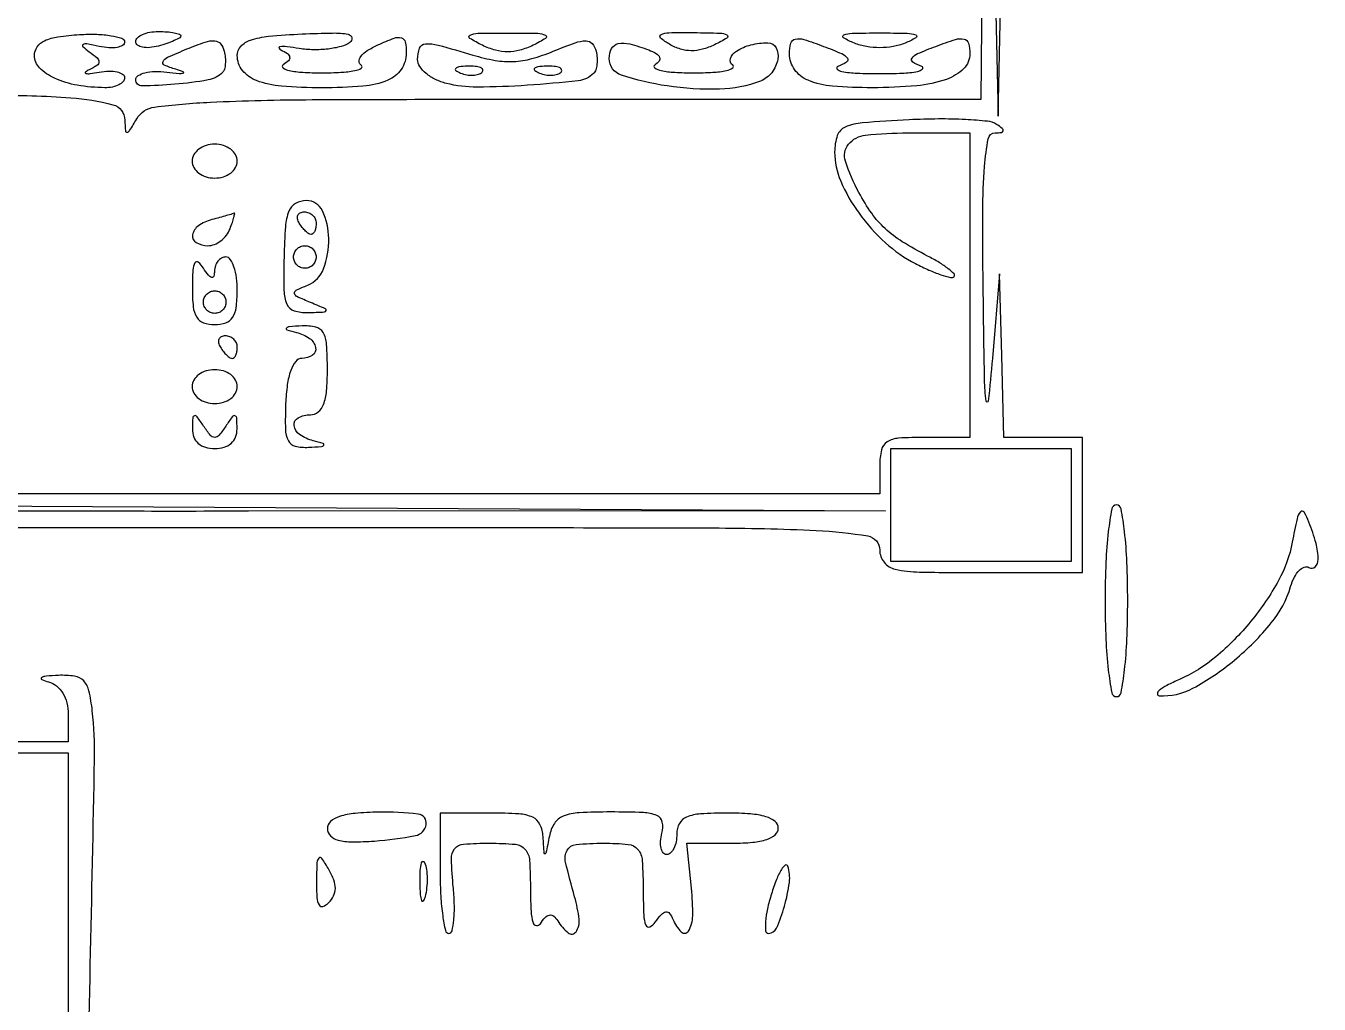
# Model space of a CAD drawing. Extents: x 23 to 255, y 40 to 184.
# Drawn here: x 110.85 to 120.55, y 144.3 to 151.65 of the extents above; entities that cross this region are included whole.
import ezdxf

# ---------------------------------------------------------------- set-up
doc = ezdxf.new("R2010")
doc.units = 0
doc.header["$MEASUREMENT"] = 0

msp = doc.modelspace()

# ---------------------------------------------------------------- linework, layer by layer
for points in [[(207.919475, 175.632891, 0.000007), (191.762556, 175.634099, 0.00002), (173.0434, 175.634494, 0.000013), (151.49745, 175.633531), (95.9364, 175.6296)], [(110.597034, 151.122707, -0.021814), (111.183569, 151.106657, -0.047151), (111.499907, 151.053914, -0.334978), (111.589973, 150.939031, 0.012016), (111.593405, 150.858246, 0.422774), (111.606418, 150.847188, 0.234723), (111.62584, 150.859277, 0.006388), (111.678776, 150.94755, -0.233083), (111.812865, 151.036438, -0.02034), (112.231805, 151.072865, -0.010546), (112.995232, 151.091928, -0.000968), (114.891004, 151.0956), (118.017, 151.0956), (118.035794, 153.02025)], [(118.10006, 152.9568), (118.145533, 150.9687), (118.187017, 152.9568, 0.002721)], [(109.98, 147.8808), (113.6178, 147.8808, -0.000637), (116.00076, 147.877765, -0.010983), (116.779725, 147.858666, -0.030152), (117.166283, 147.817238, -0.36609), (117.2556, 147.7116, 0.17273), (117.288273, 147.619843, 0.168559), (117.371925, 147.56825, 0.050222), (117.554478, 147.546551, 0.004487), (118.017, 147.5424), (118.7784, 147.5424), (118.7784, 148.05), (118.7784, 148.5576), (118.4823, 148.5576), (118.1862, 148.5576), (118.170959, 149.17095), (118.155717, 149.7843), (118.1016, 149.1498, -0.00562), (118.070568, 148.828634, -0.887561), (118.054254, 148.828447, -0.02852), (118.042396, 148.989702, -0.00082), (118.032241, 149.67855, -0.004133), (118.029457, 150.254323, -0.018535), (118.043104, 150.591109, -0.025244), (118.069775, 150.79827, -0.35938), (118.12275, 150.843095, 0.027618), (118.170217, 150.846303, 0.340416), (118.182318, 150.858247, 0.269493), (118.175013, 150.875975, 0.021017), (118.131411, 150.906545, 0.118016), (118.065351, 150.929505, 0.012016), (117.898764, 150.942109, 0.01449), (117.696765, 150.946656, 0.011069), (117.475761, 150.940331, 0.006787), (117.126635, 150.917845, 0.082449), (116.996802, 150.88574, 0.211829), (116.937438, 150.821551, 0.082406), (116.9172, 150.699591, 0.102528), (116.962608, 150.480476, 0.054521), (117.100268, 150.238713, 0.052134), (117.29786, 150.018241, 0.064753), (117.523932, 149.861385, 0.015083), (117.624131, 149.813343, 0.02293), (117.714099, 149.778337, 0.019313), (117.787424, 149.756727, 0.264249), (117.813234, 149.763834, 0.412175), (117.813305, 149.784052, 0.032745), (117.769163, 149.82331, 0.029619), (117.701751, 149.869648, 0.016661), (117.615023, 149.918123, -0.020117), (117.425251, 150.025918, -0.047211), (117.295694, 150.124645, -0.05261), (117.195411, 150.238946, -0.03092), (117.099761, 150.393834, -0.042284), (116.997862, 150.630301, -0.25779), (117.021131, 150.756572, -0.197939), (117.149451, 150.825536, -0.025585), (117.4671, 150.8418), (117.9324, 150.8418), (117.9324, 149.6997), (117.9324, 148.5576), (117.594, 148.5576, 0.016149), (117.397597, 148.551255, 0.124134), (117.31059, 148.523231, 0.201266), (117.268439, 148.463556, 0.05449), (117.2556, 148.3461), (117.2556, 148.1346), (113.199471, 148.1346), (109.143342, 148.1346)], [(111.293549, 143.018746, 0.000578), (111.330659, 144.598245, 0.000942), (111.362216, 146.1411, 0.032188), (111.345494, 146.50605, 0.02731), (111.320561, 146.656023, 0.136897), (111.28077, 146.730362, 0.167813), (111.212934, 146.765223, 0.046556), (111.091694, 146.771186, 0.009827), (110.998059, 146.765227, 0.122803), (110.964671, 146.753881, 0.601915), (110.965858, 146.739919, 0.036693), (111.01635, 146.722683, -0.105067), (111.076665, 146.692425, -0.087989), (111.124012, 146.638543, -0.077706), (111.154178, 146.565219, -0.058868), (111.1644, 146.478697), (111.1644, 146.2734), (109.3032, 146.2734, -0.001378)]]:
    msp.add_lwpolyline(points, format="xyb")
for points in [[(111.5874, 151.524581, -0.265935), (111.572892, 151.499233, -0.09008), (111.531485, 151.48405, -0.061056), (111.469996, 151.480985, -0.035917), (111.39705, 151.491559, 0.009342), (111.305143, 151.509909, 0.168565), (111.275928, 151.505326, 0.523522), (111.274078, 151.489533, 0.026628), (111.322023, 151.45158, -0.024884), (111.38147, 151.404857, -0.217045), (111.395045, 151.375057, -0.25585), (111.38048, 151.348456, -0.033681), (111.322023, 151.316403, 0.061434), (111.294225, 151.299094, 0.62155), (111.296491, 151.289008, 0.093167), (111.328909, 151.287331, 0.012339), (111.39705, 151.298242, -0.037357), (111.469982, 151.306206, -0.062096), (111.531485, 151.30066, -0.089981), (111.572914, 151.283463, -0.254775), (111.5874, 151.25688, -0.186378), (111.57613, 151.227697, -0.090753), (111.54391, 151.203064, -0.07019), (111.496004, 151.186571, -0.049846), (111.43935, 151.181355, -0.040885), (111.23259, 151.199915, -0.064411), (111.062576, 151.252487, -0.086951), (110.94983, 151.329954, -0.202319), (110.911038, 151.422717, -0.153868), (110.93178, 151.487801, -0.131142), (110.987277, 151.534181, -0.073544), (111.087796, 151.564016, -0.021233), (111.249438, 151.580111, -0.020793), (111.378987, 151.582081, -0.034132), (111.488124, 151.571724, -0.038143), (111.567175, 151.552454, -0.324591)], [(112.0104, 151.570767, -0.269386), (112.001698, 151.555787, -0.023188), (111.960698, 151.534864, -0.025621), (111.906036, 151.513394, -0.016817), (111.8412, 151.494087, -0.040966), (111.776369, 151.482699, -0.070464), (111.721703, 151.485363, -0.106581), (111.685328, 151.500817, -0.24384), (111.672, 151.52652, -0.206609), (111.684653, 151.555833, -0.082769), (111.721703, 151.580675, -0.063112), (111.776427, 151.59757, -0.043375), (111.8412, 151.6032, -0.018041), (111.906058, 151.600859, -0.029316), (111.960698, 151.593673, -0.029396), (112.001132, 151.583427, -0.326917)], [(112.324461, 151.296861, -0.153386), (112.214589, 151.239521, -0.023183), (111.965597, 151.206906, -0.019168), (111.718685, 151.19565, -0.416331), (111.672, 151.241999, -0.263164), (111.689035, 151.272123, -0.076049), (111.740341, 151.293193, -0.055037), (111.815511, 151.30286, -0.033945), (111.90465, 151.298407, 0.005937), (111.99775, 151.28851, 0.101255), (112.028184, 151.291803, 0.712292), (112.028394, 151.300804, 0.017401), (111.971438, 151.319772, -0.030448), (111.885761, 151.350809, -0.443257), (111.876516, 151.377985, -0.161687), (111.910838, 151.409554, -0.007727), (112.056038, 151.472246, -0.015379), (112.191738, 151.523538, -0.097507), (112.264483, 151.533509, -0.210925), (112.307909, 151.511235, -0.112117), (112.335128, 151.455991, -0.035384), (112.343185, 151.407234, -0.040013), (112.343804, 151.359815, -0.04389), (112.337625, 151.320182, -0.136594)], [(113.2794, 151.520936, -0.085208), (113.212908, 151.49052, -0.035043), (113.115223, 151.471839, -0.033388), (113.005185, 151.466094, -0.036555), (112.8987, 151.475454, 0.010843), (112.807438, 151.488229, 0.048107), (112.75333, 151.489378, 0.500041), (112.746869, 151.479265, 0.200537), (112.760223, 151.465063, -0.041537), (112.810041, 151.43763, -0.209577), (112.826821, 151.411523, -0.243787), (112.817794, 151.384299, -0.054755), (112.778044, 151.353259, 0.536298), (112.777305, 151.330656, 0.10387), (112.82297, 151.310701, 0.036747), (112.925543, 151.297133, 0.014514), (113.0679, 151.293, 0.013466), (113.210674, 151.296846, 0.032992), (113.314937, 151.309399, 0.084671), (113.364613, 151.327799, 0.567381), (113.364928, 151.348827, -0.25326), (113.347726, 151.378791, -0.177717), (113.360472, 151.416405, -0.083812), (113.409081, 151.459477, -0.032593), (113.488499, 151.502113, -0.015994), (113.611149, 151.553325, -0.16159), (113.665696, 151.55568, -0.282077), (113.694298, 151.524585, -0.048487), (113.7024, 151.441238, -0.152027), (113.664387, 151.319107, -0.145261), (113.563189, 151.237472, -0.077506), (113.376663, 151.192695, -0.020226), (113.0679, 151.1802, -0.020065), (112.765686, 151.192333, -0.071216), (112.576997, 151.235011, -0.133143), (112.472582, 151.311039, -0.170809), (112.4334, 151.42239, -0.186867), (112.460258, 151.491744, -0.128134), (112.531773, 151.53829, -0.057418), (112.669166, 151.567198, -0.011435), (112.91985, 151.584725, -0.00771), (113.14922, 151.591955, -0.047956), (113.266365, 151.582593, -0.305997), (113.293585, 151.556227, -0.303644)], [(115.107639, 151.288239, -0.170546), (114.993103, 151.233256, -0.010604), (114.612642, 151.199494, -0.015686), (114.233397, 151.185862, -0.062698), (114.003088, 151.213789, -0.051398), (113.920433, 151.24383, -0.060553), (113.850476, 151.288896, -0.070773), (113.802925, 151.341366, -0.149842), (113.787, 151.393312, -0.091498), (113.802546, 151.477552, -0.289433), (113.846461, 151.510409, -0.086965), (113.940447, 151.50149, -0.005748), (114.202754, 151.426176, 0.029406), (114.369866, 151.386642, 0.055281), (114.508144, 151.377911, 0.05568), (114.644316, 151.399696, 0.030271), (114.804769, 151.454729, -0.011027), (114.97027, 151.518708, -0.085984), (115.051391, 151.533074, -0.217083), (115.097902, 151.512091, -0.12181), (115.126928, 151.455932, -0.042871), (115.134336, 151.406562, -0.04447), (115.133071, 151.357265, -0.04865), (115.124009, 151.315109, -0.119673)], [(114.65415, 151.499946, -0.045146), (114.55524, 151.462813, -0.067329), (114.4638, 151.450444, -0.067329), (114.37236, 151.462813, -0.045146), (114.27345, 151.499946, -0.026037), (114.179328, 151.551541, -0.592222), (114.180606, 151.576073, -0.108652), (114.238879, 151.589897, -0.004116), (114.4638, 151.591748, -0.004116), (114.688721, 151.589897, -0.108652), (114.746994, 151.576073, -0.592222), (114.748272, 151.551541, -0.026037)], [(116.016424, 151.503816, -0.045829), (115.924921, 151.469461, -0.069335), (115.840691, 151.458523, -0.072801), (115.759719, 151.471147, -0.056676), (115.678024, 151.50697, -0.044878), (115.611061, 151.554388, -0.541431), (115.614389, 151.580337, -0.109176), (115.673146, 151.594298, -0.006277), (115.8597, 151.594902, -0.004544), (116.05847, 151.591243, -0.125395), (116.108226, 151.577098, -0.57019), (116.108411, 151.553655, -0.022881)], [(116.940403, 151.341187, 0.548163), (116.935908, 151.321234, 0.156087), (116.971075, 151.302931, 0.031898), (117.086217, 151.290632, 0.010661), (117.2556, 151.28702, 0.010661), (117.424983, 151.290632, 0.031898), (117.540125, 151.302931, 0.156087), (117.575292, 151.321234, 0.548163), (117.570797, 151.341187, -0.053685), (117.504394, 151.373558, -0.4292), (117.498359, 151.403468, -0.140052), (117.539829, 151.437054, -0.010383), (117.676547, 151.491929, -0.013093), (117.824341, 151.543336, -0.131203), (117.889085, 151.546422, -0.280562), (117.921987, 151.51513, -0.065946), (117.9324, 151.436518, -0.201527), (117.885147, 151.324043, -0.110571), (117.756028, 151.243971, -0.062226), (117.533065, 151.196318, -0.02075), (117.199069, 151.181355, -0.021307), (116.901568, 151.193063, -0.076953), (116.7177, 151.237191, -0.141479), (116.616712, 151.317239, -0.156116), (116.5788, 151.435703, -0.065005), (116.589146, 151.514942, -0.280752), (116.621997, 151.5464, -0.131988), (116.686641, 151.543415, -0.013083), (116.834653, 151.491929, -0.010383), (116.971371, 151.437054, -0.140052), (117.012841, 151.403468, -0.4292), (117.006806, 151.373558, -0.053685)], [(117.44595, 151.515964, -0.052775), (117.355778, 151.490353, -0.042847), (117.2556, 151.481752, -0.042847), (117.155422, 151.490353, -0.052775), (117.06525, 151.515964, -0.035091), (116.983993, 151.55545, -0.625875), (116.985553, 151.577649, -0.091005), (117.048688, 151.590492, -0.004792), (117.2556, 151.592475, -0.004792), (117.462512, 151.590492, -0.091005), (117.525647, 151.577649, -0.625875), (117.527207, 151.55545, -0.035091)], [(115.521474, 151.464527, -0.038521), (115.57891, 151.437247, -0.167542), (115.603351, 151.409289, -0.266272), (115.599505, 151.380775, -0.090917), (115.567365, 151.351727, 0.547297), (115.567019, 151.329668, 0.096979), (115.614042, 151.310251, 0.035426), (115.7172, 151.297034, 0.014152), (115.8597, 151.293, 0.014152), (116.0022, 151.297034, 0.035426), (116.105358, 151.310251, 0.096979), (116.152381, 151.329668, 0.547297), (116.152035, 151.351727, -0.358525), (116.135367, 151.400592, -0.163474), (116.181004, 151.456585, -0.079431), (116.289171, 151.50287, -0.061527), (116.416519, 151.5186, -0.277303), (116.478158, 151.481567, -0.172147), (116.490972, 151.395513, -0.11735), (116.444954, 151.29431, -0.136843), (116.360381, 151.231551, -0.085323), (116.053221, 151.17051, -0.043679), (115.659909, 151.194674, -0.041741), (115.316395, 151.275867, -0.32454), (115.2252, 151.401567, -0.123253), (115.243676, 151.47538, -0.221223), (115.292596, 151.512171, -0.117244), (115.380254, 151.510064, -0.027245)], [(114.109538, 151.291609, 0.051402), (114.155803, 151.278408, 0.05415), (114.202972, 151.275242, 0.060344), (114.244029, 151.281939, 0.126455), (114.271688, 151.298288, 0.296942), (114.275597, 151.316803, 0.208169), (114.260154, 151.332424, 0.077125), (114.219547, 151.341791, 0.028489), (114.16065, 151.342721, 0.018894), (114.097511, 151.337726, 0.168741), (114.072828, 151.32577, 0.470617), (114.074287, 151.310352, 0.054073)], [(114.701738, 151.291609, 0.051402), (114.748003, 151.278408, 0.05415), (114.795172, 151.275242, 0.060344), (114.836229, 151.281939, 0.126455), (114.863888, 151.298288, 0.296942), (114.867797, 151.316803, 0.208169), (114.852354, 151.332424, 0.077125), (114.811747, 151.341791, 0.028489), (114.75285, 151.342721, 0.018894), (114.689711, 151.337726, 0.168741), (114.665028, 151.32577, 0.470617), (114.666487, 151.310352, 0.054073)], [(112.095, 150.6303, 0.130775), (112.107961, 150.581591, 0.10214), (112.14435, 150.540413, 0.08892), (112.199108, 150.512864, 0.072314), (112.2642, 150.5034, 0.072314), (112.329292, 150.512864, 0.08892), (112.38405, 150.540413, 0.10214), (112.420439, 150.581591, 0.130775), (112.4334, 150.6303, 0.130775), (112.420439, 150.679009, 0.10214), (112.38405, 150.720187, 0.08892), (112.329292, 150.747736, 0.072314), (112.2642, 150.7572, 0.072314), (112.199108, 150.747736, 0.08892), (112.14435, 150.720187, 0.10214), (112.107961, 150.679009, 0.130775)], [(112.784376, 149.9112, 0.010123), (112.783803, 149.659999, 0.09732), (112.80619, 149.555983, 0.22122), (112.860082, 149.507818, 0.081529), (112.963673, 149.494146, 0.003176), (113.088881, 149.498885, 0.329266), (113.101559, 149.509145, 0.370971), (113.094811, 149.522897, 0.003504), (112.9833, 149.569666, -0.010356), (112.881678, 149.613934, -0.249487), (112.863513, 149.637815, -0.332057), (112.875688, 149.661204, -0.015532), (112.96215, 149.699671, 0.210049), (113.081223, 149.822671, 0.093019), (113.120169, 150.050108, 0.105255), (113.072601, 150.257322, 0.29173), (112.952053, 150.3342, 0.131061), (112.871421, 150.312695, 0.16963), (112.82166, 150.255205, 0.076314), (112.795281, 150.139988, 0.012553)], [(112.24305, 150.191283, 0.086905), (112.141818, 150.14498, 0.206657), (112.098678, 150.076302, 0.309858), (112.126219, 150.018946, 0.131291), (112.212849, 149.9958, 0.096313), (112.26154, 150.005267, 0.06686), (112.310384, 150.033077, 0.064359), (112.35197, 150.074188, 0.074185), (112.379394, 150.1227, 0.009511), (112.396783, 150.170729, 0.018984), (112.408352, 150.20944, 0.021827), (112.414095, 150.236546, 0.621315), (112.409595, 150.239786, -0.048578), (112.396477, 150.234382, -0.002572), (112.353043, 150.22149, -0.004027), (112.30111, 150.206818, -0.002919)], [(113.0256, 150.165, -0.042167), (113.022864, 150.132611, -0.061769), (113.014641, 150.105251, -0.081139), (113.002559, 150.086699, -0.210953), (112.988293, 150.0804, -0.151918), (112.970465, 150.085945, -0.038439), (112.946586, 150.105251, -0.035638), (112.921457, 150.132617, -0.029505), (112.8987, 150.165, -0.082592), (112.885459, 150.197326, -0.161196), (112.888091, 150.224749, -0.182303), (112.905979, 150.242977, -0.108972), (112.936007, 150.2496, -0.093332), (112.970207, 150.24316, -0.09642), (112.999282, 150.224749, -0.099167), (113.018742, 150.19728, -0.105053)], [(113.0256, 149.9112, -0.099038), (113.019141, 149.878913, -0.097945), (113.000749, 149.851451, -0.097945), (112.973287, 149.833059, -0.099038), (112.941, 149.8266, -0.099038), (112.908713, 149.833059, -0.097945), (112.881251, 149.851451, -0.097945), (112.862859, 149.878913, -0.099038), (112.8564, 149.9112, -0.099038), (112.862859, 149.943487, -0.097945), (112.881251, 149.970949, -0.097945), (112.908713, 149.989341, -0.099038), (112.941, 149.9958, -0.099038), (112.973287, 149.989341, -0.097945), (113.000749, 149.970949, -0.097945), (113.019141, 149.943487, -0.099038)], [(112.096295, 149.67855, 0.025906), (112.102935, 149.537656, 0.11281), (112.129327, 149.458957, 0.173567), (112.180364, 149.417782, 0.083983), (112.2642, 149.4036, 0.081208), (112.346712, 149.41709, 0.166173), (112.39815, 149.456475, 0.116834), (112.425595, 149.530422, 0.030703), (112.4334, 149.6574, 0.031626), (112.427244, 149.754627, 0.048861), (112.408549, 149.836646, 0.06271), (112.381309, 149.893471, 0.254951), (112.3488, 149.9112, 0.123684), (112.316433, 149.903069, 0.099425), (112.288671, 149.880136, 0.089546), (112.26978, 149.845847, 0.07833), (112.262905, 149.80545, -0.066727), (112.257265, 149.766964, -0.405416), (112.241431, 149.757862, -0.167501), (112.216844, 149.773991, -0.021149), (112.1796, 149.8266, 0.07201), (112.140487, 149.871421, 0.473162), (112.11498, 149.866927, 0.116665), (112.099876, 149.81445, 0.010814)], [(112.3488, 149.5728, -0.099038), (112.342341, 149.540513, -0.097945), (112.323949, 149.513051, -0.097945), (112.296487, 149.494659, -0.099038), (112.2642, 149.4882, -0.099038), (112.231913, 149.494659, -0.097945), (112.204451, 149.513051, -0.097945), (112.186059, 149.540513, -0.099038), (112.1796, 149.5728, -0.099038), (112.186059, 149.605087, -0.097945), (112.204451, 149.632549, -0.097945), (112.231913, 149.650941, -0.099038), (112.2642, 149.6574, -0.099038), (112.296487, 149.650941, -0.097945), (112.323949, 149.632549, -0.097945), (112.342341, 149.605087, -0.099038)], [(112.87755, 149.345283, -0.088398), (112.976615, 149.299616, -0.192069), (113.021958, 149.230858, -0.308203), (112.998159, 149.173685, -0.145619), (112.917884, 149.1498, 0.23353), (112.872115, 149.12719, 0.077532), (112.835323, 149.05958, 0.051902), (112.809283, 148.953126, 0.024182), (112.796803, 148.8114, 0.014836), (112.794911, 148.618568, 0.115606), (112.817004, 148.532064, 0.218126), (112.868941, 148.491669, 0.07128), (112.967968, 148.482814, 0.005074), (113.065166, 148.488973, 0.216409), (113.082927, 148.498668, 0.521583), (113.079108, 148.510324, 0.009252), (113.00445, 148.531317, -0.085659), (112.901323, 148.578179, -0.219845), (112.860145, 148.646783, -0.309409), (112.890996, 148.704295, -0.12015), (112.9833, 148.7268, 0.176579), (113.041238, 148.74792, 0.128937), (113.081119, 148.80435, 0.069535), (113.103721, 148.90546, 0.020272), (113.1102, 149.0652, 0.015749), (113.104153, 149.257127, 0.116033), (113.077766, 149.344268, 0.208528), (113.022516, 149.38494, 0.068838), (112.91985, 149.393786, 0.005718), (112.823212, 149.387695, 0.197309), (112.803205, 149.377683, 0.541772), (112.80663, 149.365584, 0.01159)], [(112.3065, 149.2344, 0.029505), (112.329257, 149.202017, 0.035638), (112.354386, 149.174651, 0.038439), (112.378265, 149.155345, 0.151918), (112.396093, 149.1498, 0.210953), (112.410359, 149.156099, 0.081139), (112.422441, 149.174651, 0.061769), (112.430664, 149.202011, 0.042167), (112.4334, 149.2344, 0.105053), (112.426542, 149.26668, 0.099167), (112.407082, 149.294149, 0.09642), (112.378007, 149.31256, 0.093332), (112.343807, 149.319, 0.108972), (112.313779, 149.312377, 0.182303), (112.295891, 149.294149, 0.161196), (112.293259, 149.266726, 0.082592)], [(113.177848, 148.028829), (117.2979, 148.006053), (112.518, 148.002536, -0.000564), (110.72535, 148.003239, -0.001161), (109.322367, 148.008629, -0.001201), (108.351656, 148.016944, -0.971153), (108.35145, 148.028216), (108.9648, 148.057413), (108.980797, 148.540156), (108.996793, 149.0229), (109.027294, 148.537252), (109.057796, 148.051605)], [(112.095, 148.9383, 0.130775), (112.107961, 148.889591, 0.10214), (112.14435, 148.848412, 0.08892), (112.199108, 148.820864, 0.072314), (112.2642, 148.8114, 0.072314), (112.329292, 148.820864, 0.08892), (112.38405, 148.848412, 0.10214), (112.420439, 148.889591, 0.130775), (112.4334, 148.9383, 0.130775), (112.420439, 148.987009, 0.10214), (112.38405, 149.028188, 0.08892), (112.329292, 149.055736, 0.072314), (112.2642, 149.0652, 0.072314), (112.199108, 149.055736, 0.08892), (112.14435, 149.028188, 0.10214), (112.107961, 148.987009, 0.130775)], [(112.096295, 148.62105, 0.095184), (112.107526, 148.559697, 0.119898), (112.140482, 148.512494, 0.110073), (112.193956, 148.483046, 0.071148), (112.2642, 148.473, 0.071148), (112.334444, 148.483046, 0.110073), (112.387918, 148.512494, 0.119898), (112.420874, 148.559697, 0.095184), (112.432105, 148.62105, 0.012169), (112.429362, 148.703918, 0.328172), (112.416132, 148.719894, 0.306546), (112.395983, 148.712541, 0.011267), (112.347505, 148.6422, -0.02521), (112.297114, 148.573278, -0.226004), (112.2642, 148.5576, -0.226004), (112.231286, 148.573278, -0.02521), (112.180895, 148.6422, 0.011267), (112.132417, 148.712541, 0.306546), (112.112268, 148.719894, 0.328172), (112.099038, 148.703918, 0.012169)], [(118.9476, 147.3309, 0.009838), (118.953292, 147.04166, 0.019442), (118.971238, 146.812725, 0.015687), (118.996884, 146.641274, 0.362465), (119.0322, 146.6118, 0.362465), (119.067516, 146.641274, 0.015687), (119.093162, 146.812725, 0.019442), (119.111108, 147.04166, 0.009838), (119.1168, 147.3309, 0.009838), (119.111108, 147.62014, 0.019442), (119.093162, 147.849075, 0.015687), (119.067516, 148.020526, 0.362465), (119.0322, 148.05, 0.362465), (118.996884, 148.020526, 0.015687), (118.971238, 147.849075, 0.019442), (118.953292, 147.62014, 0.009838)], [(120.352446, 147.771831, -0.079685), (120.248859, 147.483117, -0.046055), (120.041389, 147.176947, -0.045723), (119.778136, 146.910296, -0.071853), (119.505325, 146.740407, 0.016233), (119.41178, 146.695683, 0.049484), (119.352851, 146.657299, 0.213686), (119.340586, 146.633365, 0.411235), (119.353651, 146.618701, 0.140998), (119.606558, 146.674583, 0.04892), (119.918873, 146.886136, 0.048783), (120.194773, 147.164937, 0.097345), (120.339867, 147.437878, -0.043168), (120.367839, 147.507747, -0.073962), (120.403973, 147.558928, -0.111425), (120.442014, 147.584204, -0.233643), (120.476491, 147.580936, 0.346031), (120.523206, 147.586223, 0.19976), (120.546354, 147.641355, 0.067503), (120.530379, 147.762017, 0.026489), (120.477572, 147.92169, 0.044556), (120.440695, 147.99586, 0.512828), (120.413159, 147.997863, 0.120999), (120.387643, 147.945692, 0.00715)], [(113.1102, 145.620636, 0.199323), (113.132129, 145.567813, 0.132752), (113.189773, 145.534819, 0.065316), (113.29423, 145.521646, 0.017145), (113.463175, 145.528286, 0.028713), (113.770333, 145.568748, 0.31883), (113.851358, 145.653126, 0.425046), (113.791722, 145.730609, 0.03154), (113.495425, 145.744825, 0.017676), (113.317499, 145.735838, 0.056572), (113.201224, 145.712409, 0.103539), (113.134359, 145.674284, 0.214777)], [(113.9562, 145.2864, 0.013676), (113.960932, 145.113421, 0.022469), (113.975495, 144.96774, 0.018482), (113.996012, 144.855959, 0.351576), (114.021886, 144.8352, 0.349806), (114.045683, 144.85417, 0.031602), (114.058796, 144.934605, 0.030261), (114.062941, 145.043863, 0.018125), (114.0553, 145.1736, -0.013558), (114.0403, 145.393968, -0.181756), (114.065264, 145.469621, -0.207674), (114.132383, 145.504815, -0.018357), (114.328014, 145.512, -0.021723), (114.520691, 145.503625, -0.197082), (114.594, 145.465826, -0.163086), (114.627069, 145.383568, -0.013829), (114.634295, 145.15245, 0.012832), (114.63874, 145.000631, 0.05976), (114.653905, 144.91451, 0.297172), (114.678694, 144.893656, 0.289636), (114.70832, 144.907682, -0.045108), (114.744779, 144.955153, -0.167837), (114.777504, 144.97274, -0.218762), (114.808435, 144.964173, -0.079241), (114.838918, 144.928832, 0.083404), (114.917939, 144.838734, 0.435904), (114.976106, 144.846798, 0.185065), (114.999679, 144.941121, 0.039574), (114.965494, 145.109591, -0.011808), (114.897656, 145.369105, -0.183882), (114.909512, 145.458648, -0.251323), (114.976209, 145.502634, -0.022645), (115.1829, 145.512, -0.023465), (115.368315, 145.503294, -0.199039), (115.440525, 145.465075, -0.159399), (115.473124, 145.38224, -0.013798), (115.480295, 145.15245, 0.009113), (115.484233, 144.972087, 0.08343), (115.500262, 144.895584, 0.438673), (115.529535, 144.884196, 0.125519), (115.571336, 144.9198, -0.02856), (115.617584, 144.977858, -0.172412), (115.650881, 144.996029, -0.274217), (115.678638, 144.985034, -0.068328), (115.703991, 144.94095, 0.096648), (115.766103, 144.845766, 0.493224), (115.81964, 144.85203, 0.132059), (115.851817, 144.965946, 0.028096), (115.84278, 145.1736), (115.80894, 145.512), (116.15157, 145.512, 0.021474), (116.303358, 145.518522, 0.058105), (116.408807, 145.540113, 0.098785), (116.471723, 145.575718, 0.218085), (116.4942, 145.6248, 0.229515), (116.469986, 145.674772, 0.095365), (116.401669, 145.710183, 0.053902), (116.285613, 145.731345, 0.018166), (116.1135, 145.7376, 0.014648), (115.911105, 145.731669, 0.082257), (115.805864, 145.707833, 0.172939), (115.752604, 145.660231, 0.125386), (115.7328, 145.5825, -0.047469), (115.727152, 145.52314, -0.067456), (115.710275, 145.472961, -0.087618), (115.685406, 145.439132, -0.192856), (115.65612, 145.4274, -0.231349), (115.630255, 145.440045, -0.111811), (115.614213, 145.474235, -0.074483), (115.610739, 145.525758, -0.043628), (115.621135, 145.586838, 0.114425), (115.623482, 145.670911, 0.249313), (115.583677, 145.719277, 0.089157), (115.481556, 145.741651, 0.009461), (115.237119, 145.746277, 0.012998), (114.999338, 145.740094, 0.080498), (114.880315, 145.714397, 0.157351), (114.814196, 145.660332, 0.09522), (114.776026, 145.565688, -0.000971), (114.750725, 145.437876, -0.331721), (114.743752, 145.4316, -0.420837), (114.737532, 145.436886, -0.0011), (114.729121, 145.56135, 0.094412), (114.705327, 145.653179, 0.178528), (114.651448, 145.706018, 0.091316), (114.547474, 145.731484, 0.014519), (114.3369, 145.7376), (113.9562, 145.7376)], [(113.028173, 145.22013, 0.016922), (113.030934, 145.10281, 0.117828), (113.047333, 145.048244, 0.358555), (113.076553, 145.037388, 0.113627), (113.118967, 145.063927, 0.081552), (113.156387, 145.11605, 0.112876), (113.169747, 145.171824, 0.092968), (113.158416, 145.235873, 0.04153), (113.121539, 145.313497, 0.016776), (113.068535, 145.398027, 0.471567), (113.045854, 145.400209, 0.18983), (113.031506, 145.367215, 0.006175)], [(113.803493, 145.2159, 0.012823), (113.806928, 145.12553, 0.080377), (113.817163, 145.080616, 0.597527), (113.830709, 145.079132, 0.087174), (113.845627, 145.11176, 0.037336), (113.857463, 145.176699, 0.029507), (113.860794, 145.248049, 0.030339), (113.855899, 145.314974, 0.06278), (113.842492, 145.36556, 0.31318), (113.827365, 145.375456, 0.333666), (113.813656, 145.364555, 0.052471), (113.804995, 145.307278, 0.014395)], [(116.443141, 145.131995, 0.020418), (116.412554, 145.018163, 0.036493), (116.398204, 144.922384, 0.046442), (116.399366, 144.854231, 0.382388), (116.420611, 144.8352, 0.298062), (116.481215, 144.87485, 0.033056), (116.540133, 145.038285, 0.037241), (116.577414, 145.217179, 0.113677), (116.565678, 145.339865, 0.500573), (116.546113, 145.346367, 0.108109), (116.517456, 145.315485, 0.040846), (116.480916, 145.240035, 0.016508)]]:
    msp.add_lwpolyline(points, format="xyb", close=True)
msp.add_lwpolyline([(118.6938, 148.05), (118.6938, 147.627), (118.017, 147.627), (117.3402, 147.627), (117.3402, 148.05), (117.3402, 148.473), (118.017, 148.473), (118.6938, 148.473)], close=True)
msp.add_lwpolyline([(109.3032, 146.1888), (111.1644, 146.1888), (111.1644, 144.666), (111.1644, 143.1432)])

doc.saveas('drawing.dxf')
